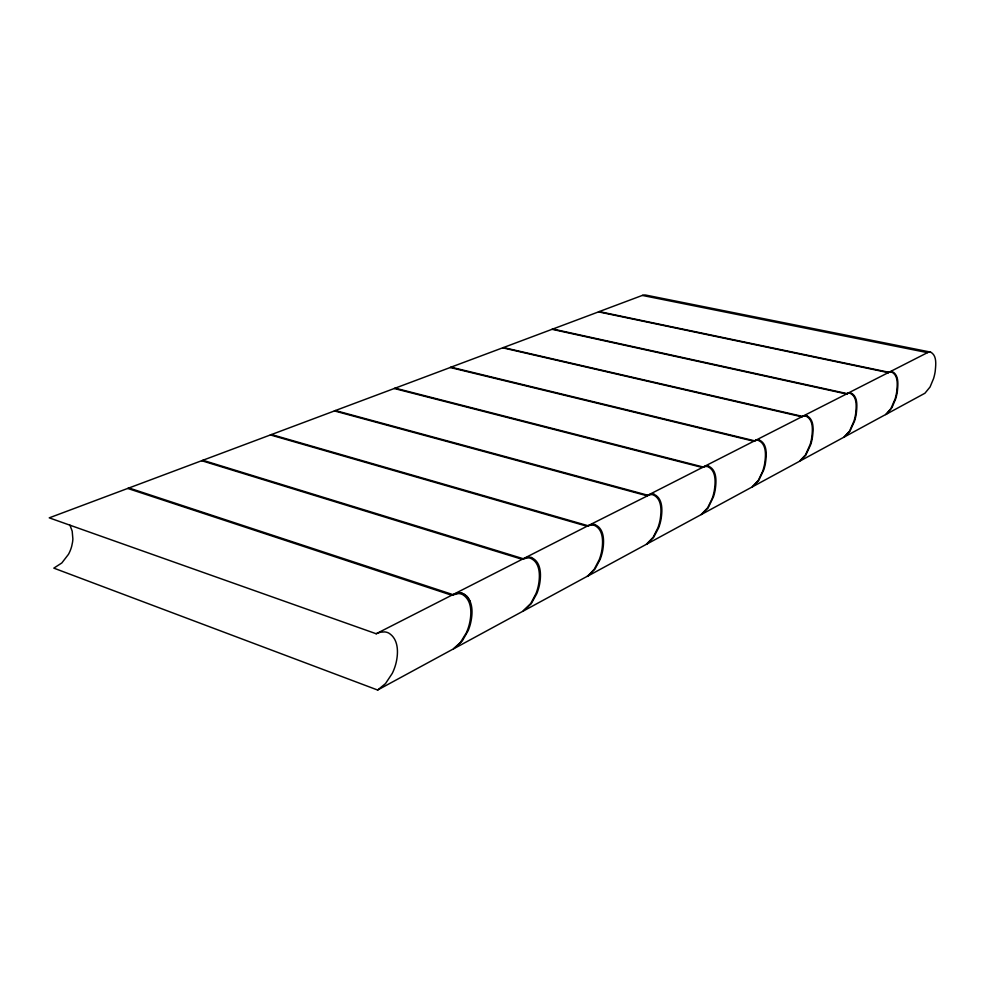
<?xml version="1.0" encoding="UTF-8"?>
<svg xmlns="http://www.w3.org/2000/svg" width="985" height="985" viewBox="0 0 985 985"><rect width="100%" height="100%" fill="white"/><g stroke="black" fill="none" stroke-linecap="round" stroke-linejoin="round"><path stroke-width="1.48" d="M69.947 525.19L72.188 531.137L72.865 538.869A33.231 33.231 0 0 1 72.545 542.181L71.72 546.195A36.79 36.79 0 0 1 68.482 554.309L61.833 562.952L53.83 568.136L377.637 690.029L385.48 683.602L392.264 673.395A52.119 52.119 0 0 0 395.785 664.038C398.457 653.757 399.036 639.327 388.73 633.059A11.475 11.475 0 0 0 384.815 631.914L380.567 632.161L376.171 633.749L49.25 517.851L335.454 410.56L647.81 495.246L703.364 466.988M377.637 690.029L453.42 648.893L460.377 642.54L466.287 632.899A51.676 51.676 0 0 0 469.34 624.219C471.704 614.394 472.443 600.567 462.581 594.558A10.244 10.244 0 0 0 458.517 593.561L451.721 595.236L376.171 633.749M452.312 594.94L456.597 593.265L460.709 593.044A10.059 10.059 0 0 1 464.354 594.263C473.637 600.69 472.812 614.074 470.448 623.813A51.799 51.799 0 0 1 468.146 630.671L462.199 641.087L453.469 648.906L522.949 611.205L530.767 603.448L535.963 593.659A51.355 51.355 0 0 0 538.45 585.225C540.174 576.102 540.506 562.595 530.459 558.224A9.21 9.21 0 0 0 527.504 557.842L522.185 559.308L452.915 594.62L129.023 487.994M531.543 557.67C541.615 562.053 541.245 575.622 539.497 584.758A51.368 51.368 0 0 1 536.825 593.61L531.235 603.707L523.06 611.18L588.414 575.671L594.386 569.022L599.299 559.529A51.282 51.282 0 0 0 601.663 551.317C603.202 542.575 603.83 529.487 594.189 525.264A8.274 8.274 0 0 0 591.172 524.993L587.011 526.249L523.281 558.741L202.873 460.29M649.694 494.729L588.033 525.731L271.515 434.545M805.964 416.002A6.427 6.427 0 0 0 801.716 416.84L703.167 467.025L395.194 388.152L335.38 410.536M850.215 393.261A5.811 5.811 0 0 0 846.447 394.025L802.443 416.396L503.433 347.545L599.274 311.605L888.926 372.293A5.467 5.467 0 0 1 892.312 371.64C899.317 375.211 897.963 385.073 897.335 391.611A51.823 51.823 0 0 1 895.661 398.9L892.004 407.544L886.611 414.008L799.808 461.14L805.816 455.132L810.766 444.469A51.676 51.676 0 0 0 812.231 438.67C813.278 431.208 814.866 419.647 806.69 415.707M847.125 393.618L927.501 352.63L642.294 295.426L599.2 311.592M395.12 388.176L451.105 367.183L754.572 440.812M451.019 367.159L503.384 347.557M394.172 388.484L702.293 467.469M598.461 311.863L888.273 372.638M552.844 329.015L847.125 393.618M551.994 329.298L846.423 393.975M502.645 347.803L801.692 416.778M450.133 367.491L753.759 441.218A7.154 7.154 0 0 1 758.598 440.369M334.371 410.917L646.862 495.726M270.346 434.927L587.011 526.249M201.629 460.697L522.185 559.308M891.659 372.059C898.702 375.457 897.286 385.48 896.682 391.956A51.823 51.823 0 0 1 895.119 398.913L890.871 408.713L885.663 414.562L924.927 393.237L930.062 386.982L933.571 378.56A52.033 52.033 0 0 0 935.196 371.443C935.75 365.189 937.301 355.474 930.542 352.101L645.766 295.081A6.378 6.378 0 0 0 642.306 295.451M850.215 393.347C857.566 396.77 856.31 407.113 855.645 413.823A51.614 51.614 0 0 1 854.02 420.964L849.599 431.024L844.145 437.069L849.883 431.307L854.611 420.927A51.614 51.614 0 0 0 856.334 413.466C856.999 406.756 858.255 396.413 850.905 392.99A6.156 6.156 0 0 0 846.817 393.865M805.952 416.089C814.103 420.004 812.539 431.541 811.517 438.978A51.688 51.688 0 0 1 810.138 444.518L805.508 454.848L799.401 461.349L587.159 576.422L594.817 569.293L600.099 559.505A51.257 51.257 0 0 0 602.635 550.886C604.187 542.132 604.852 528.982 595.186 524.746M127.693 488.437L451.721 595.236M759.373 440.061C767.906 444.038 766.515 455.981 765.357 463.726A51.54 51.54 0 0 1 763.843 469.685L758.647 480.643L752.281 486.91L758.315 480.372L762.525 471.655A51.355 51.355 0 0 0 764.594 464.058C765.727 456.338 767.093 444.432 758.573 440.467M708.621 466.2C717.523 470.251 716.341 482.576 715.073 490.641A51.417 51.417 0 0 1 713.485 496.748L708.03 508.038L701.221 514.552L707.673 507.755L712.093 498.792A51.294 51.294 0 0 0 714.236 490.998C715.492 482.958 716.637 470.67 707.759 466.644A7.387 7.387 0 0 0 703.376 467.025M654.04 494.347C663.311 498.484 662.376 511.215 660.984 519.6A51.22 51.22 0 0 1 658.571 527.997L653.572 537.502L646.382 544.323L653.178 537.219L657.832 527.997A51.257 51.257 0 0 0 660.085 519.994C661.464 511.621 662.376 498.939 653.117 494.827A7.597 7.597 0 0 0 649.694 494.741M470.067 601.281L467.173 596.553L462.519 593.45A10.65 10.65 0 0 0 458.136 593.019M522.838 559.197A11.537 11.537 0 0 1 531.592 557.448M587.614 526.138A10.293 10.293 0 0 1 595.223 524.549M647.416 495.615A9.21 9.21 0 0 1 654.065 494.175M802.11 416.68A6.772 6.772 0 0 1 806.715 415.584M888.298 372.675A5.257 5.257 0 0 1 891.659 371.985M754.608 440.861A7.314 7.314 0 0 1 759.398 439.938M703.204 467.087A8.114 8.114 0 0 1 708.646 466.065M927.525 352.667A4.777 4.777 0 0 1 930.542 352.039"/></g></svg>
